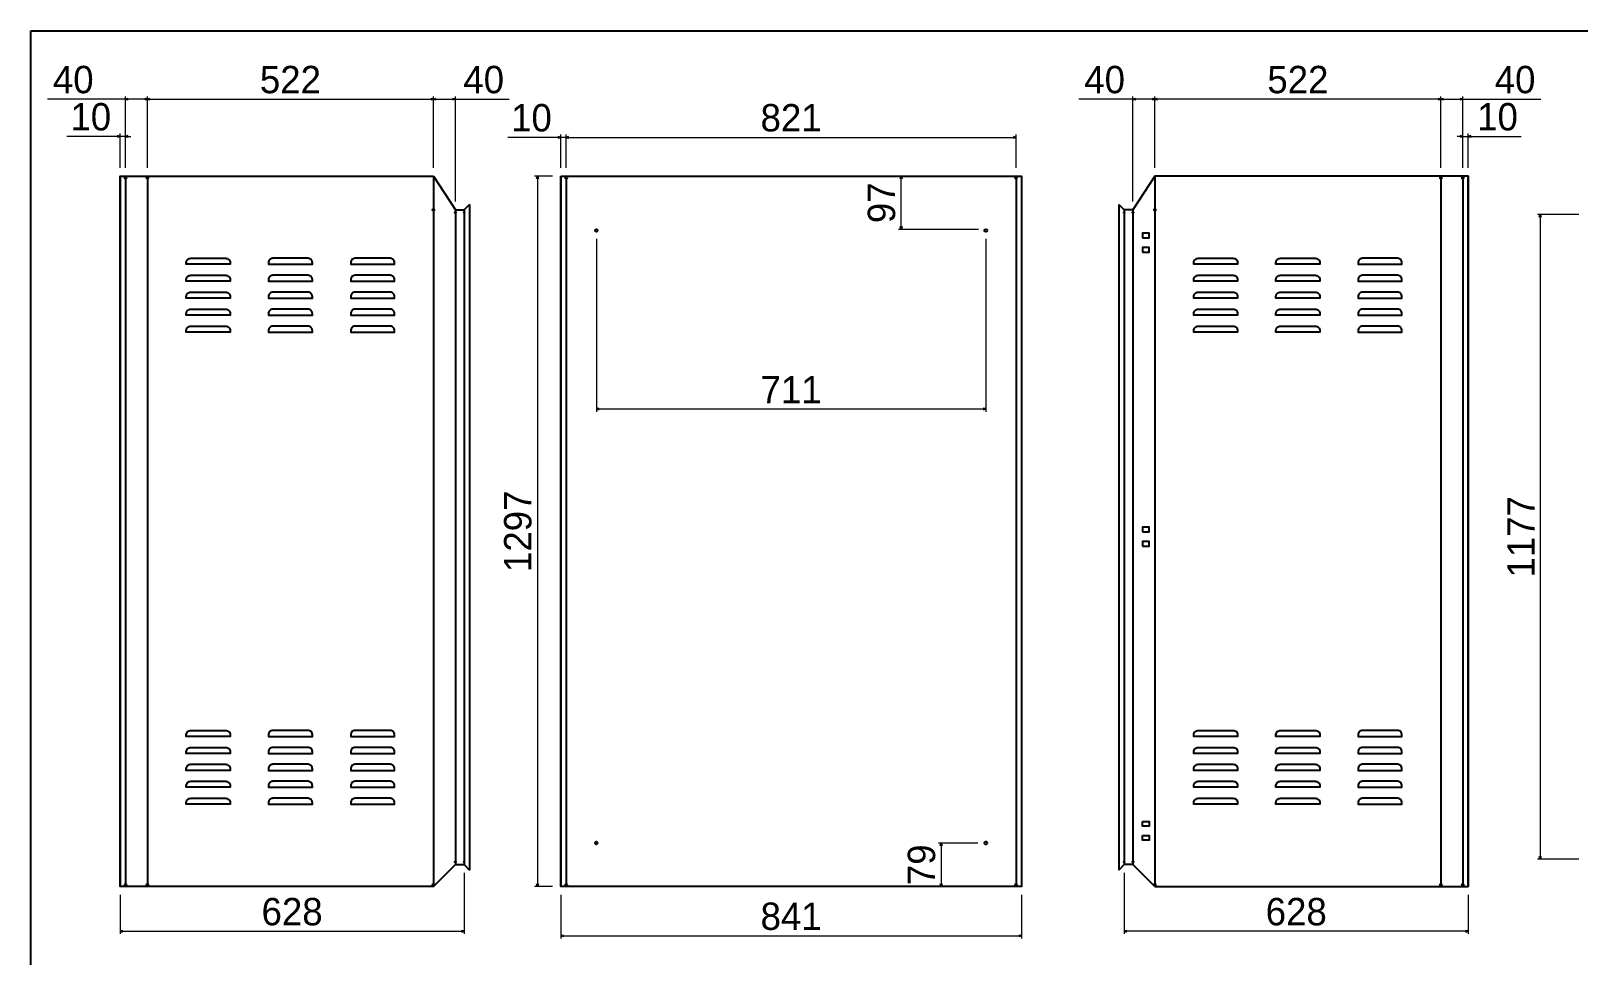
# Model space of a CAD drawing. Header units: millimetres. Extents: x 0 to 4677, y 0 to 3307.
# Drawn here: x 0 to 2824, y 1619 to 3307 of the extents above; entities that cross this region are included whole.
import ezdxf
from ezdxf.enums import TextEntityAlignment as Align

# ---------------------------------------------------------------- set-up
doc = ezdxf.new("R2010")
doc.units = ezdxf.units.MM
doc.layers.add('DIM', color=253, linetype='Continuous')
doc.styles.add('Tahoma (Input Text)', font='tahoma.ttf')
doc.dimstyles.new('CNC', dxfattribs={"dimtxt": 50, "dimasz": 5, "dimexe": 5, "dimexo": 15, "dimgap": 10, "dimtad": 1, "dimdec": 0, "dimtxsty": 'Standard', "dimblk": 'OPEN30', "dimcen": 10, "dimclrd": 5, "dimclre": 5, "dimclrt": 3, "dimazin": 3, "dimtfac": 1, "dimtdec": 0, "dimtmove": 0, "dimatfit": 3, "dimldrblk": 'ARCHTICK', "dimlwd": 9, "dimlwe": 9})

# ---------------------------------------------------------------- blocks, each defined once
blk = doc.blocks.new('*D1')
at = {"color": 0, "linetype": 'ByBlock', "lineweight": -2}
for p, q in [((172.6, 3182.1), (177.6, 3183.4)), ((177.6, 3180.7), (172.6, 3182.1)), ((172.6, 3182.1), (177.6, 3182.1)), ((207.6, 3183.4), (212.6, 3182.1)), ((212.6, 3182.1), (207.6, 3180.7)), ((212.6, 3182.1), (207.6, 3182.1))]:
    blk.add_line(p, q, dxfattribs=at)
at = {"layer": 'Defpoints', "color": 0, "transparency": 16777216}
for p in [(212.6, 3182.1), (172.6, 3041.6), (212.6, 3041.6)]:
    blk.add_point(p, dxfattribs=at)
at = {"layer": 'DIM', "color": 5, "lineweight": 9, "transparency": 16777216}
for p, q in [((172.6, 3182.1), (30.5, 3182.1)), ((172.6, 3056.6), (172.6, 3187.1)), ((207.6, 3182.1), (177.6, 3182.1)), ((212.6, 3056.6), (212.6, 3187.1))]:
    blk.add_line(p, q, dxfattribs=at)
at = {"layer": 'DIM', "color": 3, "transparency": 16777216, "insert": (77.2, 3217.6), "char_height": 50, "attachment_point": 5}
blk.add_mtext('40', dxfattribs=at)
blk = doc.blocks.new('_ArchTick')
at = {"color": 0, "const_width": 0.15}
blk.add_lwpolyline([(-0.5, -0.5), (0.5, 0.5)], dxfattribs=at)
blk = doc.blocks.new('_Open30')
at = {"color": 0, "linetype": 'ByBlock', "lineweight": -2}
for p, q in [((-1, 0.27), (0, 0)), ((0, 0), (-1, -0.27)), ((0, 0), (-1, 0))]:
    blk.add_line(p, q, dxfattribs=at)
blk = doc.blocks.new('*D2')
at = {"color": 0, "linetype": 'ByBlock', "lineweight": -2}
for p, q in [((212.6, 3182.1), (217.6, 3183.4)), ((217.6, 3180.7), (212.6, 3182.1)), ((212.6, 3182.1), (217.6, 3182.1)), ((729.6, 3183.4), (734.6, 3182.1)), ((734.6, 3182.1), (729.6, 3180.7)), ((734.6, 3182.1), (729.6, 3182.1))]:
    blk.add_line(p, q, dxfattribs=at)
at = {"layer": 'Defpoints', "color": 0, "transparency": 16777216}
for p in [(734.6, 3182.1), (212.6, 3041.6), (734.6, 3041.6)]:
    blk.add_point(p, dxfattribs=at)
at = {"layer": 'DIM', "color": 5, "lineweight": 9, "transparency": 16777216}
for p, q in [((212.6, 3056.6), (212.6, 3187.1)), ((217.6, 3182.1), (729.6, 3182.1)), ((734.6, 3056.6), (734.6, 3187.1))]:
    blk.add_line(p, q, dxfattribs=at)
at = {"layer": 'DIM', "color": 3, "transparency": 16777216, "insert": (473.6, 3217.6), "char_height": 50, "attachment_point": 5}
blk.add_mtext('522', dxfattribs=at)
blk = doc.blocks.new('*D3')
at = {"color": 0, "linetype": 'ByBlock', "lineweight": -2}
for p, q in [((734.6, 3182.1), (739.6, 3183.4)), ((739.6, 3180.7), (734.6, 3182.1)), ((734.6, 3182.1), (739.6, 3182.1)), ((769.6, 3183.4), (774.6, 3182.1)), ((774.6, 3182.1), (769.6, 3180.7)), ((774.6, 3182.1), (769.6, 3182.1))]:
    blk.add_line(p, q, dxfattribs=at)
at = {"layer": 'Defpoints', "color": 0, "transparency": 16777216}
for p in [(774.6, 3182.1), (734.6, 3041.6), (774.6, 2980.1)]:
    blk.add_point(p, dxfattribs=at)
at = {"layer": 'DIM', "color": 5, "lineweight": 9, "transparency": 16777216}
for p, q in [((734.6, 3056.6), (734.6, 3187.1)), ((739.6, 3182.1), (769.6, 3182.1)), ((774.6, 2995.1), (774.6, 3187.1)), ((774.6, 3182.1), (873, 3182.1))]:
    blk.add_line(p, q, dxfattribs=at)
at = {"layer": 'DIM', "color": 3, "transparency": 16777216, "insert": (826.3, 3217.6), "char_height": 50, "attachment_point": 5}
blk.add_mtext('40', dxfattribs=at)
blk = doc.blocks.new('*D4')
at = {"color": 0, "linetype": 'ByBlock', "lineweight": -2}
for p, q in [((162.6, 1662.8), (167.6, 1664.1)), ((167.6, 1661.4), (162.6, 1662.8)), ((162.6, 1662.8), (167.6, 1662.8)), ((785.6, 1664.1), (790.6, 1662.8)), ((790.6, 1662.8), (785.6, 1661.4)), ((790.6, 1662.8), (785.6, 1662.8))]:
    blk.add_line(p, q, dxfattribs=at)
at = {"layer": 'Defpoints', "color": 0, "transparency": 16777216}
for p in [(790.6, 1784.6), (162.6, 1744.6), (790.6, 1662.8)]:
    blk.add_point(p, dxfattribs=at)
at = {"layer": 'DIM', "color": 5, "lineweight": 9, "transparency": 16777216}
for p, q in [((790.6, 1769.6), (790.6, 1657.8)), ((162.6, 1729.6), (162.6, 1657.8)), ((167.6, 1662.8), (785.6, 1662.8))]:
    blk.add_line(p, q, dxfattribs=at)
at = {"layer": 'DIM', "color": 3, "transparency": 16777216, "insert": (476.6, 1698.3), "char_height": 50, "attachment_point": 5}
blk.add_mtext('628', dxfattribs=at)
blk = doc.blocks.new('*D5')
at = {"color": 0, "linetype": 'ByBlock', "lineweight": -2}
for p, q in [((157.6, 3115.5), (162.6, 3114.2)), ((162.6, 3114.2), (157.6, 3112.8)), ((162.6, 3114.2), (157.6, 3114.2)), ((172.6, 3114.2), (177.6, 3115.5)), ((177.6, 3112.8), (172.6, 3114.2)), ((172.6, 3114.2), (177.6, 3114.2))]:
    blk.add_line(p, q, dxfattribs=at)
at = {"layer": 'Defpoints', "color": 0, "transparency": 16777216}
for p in [(162.6, 3114.2), (162.6, 3041.6), (172.6, 3041.6)]:
    blk.add_point(p, dxfattribs=at)
at = {"layer": 'DIM', "color": 5, "lineweight": 9, "transparency": 16777216}
for p, q in [((157.6, 3114.2), (65.8, 3114.2)), ((162.6, 3056.6), (162.6, 3119.2)), ((172.6, 3114.2), (162.6, 3114.2)), ((172.6, 3056.6), (172.6, 3119.2)), ((177.6, 3114.2), (182.6, 3114.2))]:
    blk.add_line(p, q, dxfattribs=at)
at = {"layer": 'DIM', "color": 3, "transparency": 16777216, "insert": (109.2, 3149.7), "char_height": 50, "attachment_point": 5}
blk.add_mtext('10', dxfattribs=at)
blk = doc.blocks.new('khungtenAsean2')
at = {"color": 7}
blk.add_lwpolyline([(0, 0), (2970, 0), (2970, -2100), (0, -2100)], close=True, dxfattribs=at)
at = {"color": 1, "style": 'Tahoma (Input Text)', "flags": 8}
for tag, p in [('#01', (137.1, -2021.3)), ('#03', (506.6, -2019.3)), ('#05', (1106.6, -2021.3)), ('#07', (1834.7, -2021.3)), ('#09', (2146.7, -2021.3)), ('#02', (98.5, -2081.3)), ('#04', (486.1, -2081.3)), ('#06', (1065.3, -2081.3)), ('#08', (1817.4, -2081.3)), ('#10', (2146.7, -2081.3))]:
    blk.add_attdef(tag, p, '', height=25, dxfattribs=at)
blk.add_attdef('#11', text='', height=25, dxfattribs=at).set_placement((2915, -2067.3), align=Align.CENTER)
blk = doc.blocks.new('*D6')
at = {"color": 0, "linetype": 'ByBlock', "lineweight": -2}
for p, q in [((923, 3036.6), (924.3, 3041.6)), ((924.3, 3041.6), (925.7, 3036.6)), ((924.3, 3041.6), (924.3, 3036.6)), ((924.3, 1744.6), (923, 1749.6)), ((925.7, 1749.6), (924.3, 1744.6)), ((924.3, 1744.6), (924.3, 1749.6))]:
    blk.add_line(p, q, dxfattribs=at)
at = {"layer": 'Defpoints', "color": 0, "transparency": 16777216}
for p in [(966.9, 3041.6), (924.3, 1744.6), (966.9, 1744.6)]:
    blk.add_point(p, dxfattribs=at)
at = {"layer": 'DIM', "color": 5, "lineweight": 9, "transparency": 16777216}
for p, q in [((951.9, 3041.6), (919.3, 3041.6)), ((924.3, 3036.6), (924.3, 1749.6)), ((951.9, 1744.6), (919.3, 1744.6))]:
    blk.add_line(p, q, dxfattribs=at)
at = {"layer": 'DIM', "color": 3, "transparency": 16777216, "insert": (888.8, 2393.1), "char_height": 50, "attachment_point": 5, "rotation": 90}
blk.add_mtext('1297', dxfattribs=at)
blk = doc.blocks.new('*D7')
at = {"color": 0, "linetype": 'ByBlock', "lineweight": -2}
for p, q in [((961.9, 3113.8), (966.9, 3112.4)), ((966.9, 3112.4), (961.9, 3111.1)), ((966.9, 3112.4), (961.9, 3112.4)), ((976.9, 3112.4), (981.9, 3113.8)), ((981.9, 3111.1), (976.9, 3112.4)), ((976.9, 3112.4), (981.9, 3112.4))]:
    blk.add_line(p, q, dxfattribs=at)
at = {"layer": 'Defpoints', "color": 0, "transparency": 16777216}
for p in [(966.9, 3112.4), (966.9, 3041.6), (976.9, 3041.6)]:
    blk.add_point(p, dxfattribs=at)
at = {"layer": 'DIM', "color": 5, "lineweight": 9, "transparency": 16777216}
for p, q in [((961.9, 3112.4), (870.1, 3112.4)), ((966.9, 3056.6), (966.9, 3117.4)), ((976.9, 3112.4), (966.9, 3112.4)), ((976.9, 3056.6), (976.9, 3117.4)), ((981.9, 3112.4), (986.9, 3112.4))]:
    blk.add_line(p, q, dxfattribs=at)
at = {"layer": 'DIM', "color": 3, "transparency": 16777216, "insert": (913.5, 3147.9), "char_height": 50, "attachment_point": 5}
blk.add_mtext('10', dxfattribs=at)
blk = doc.blocks.new('*D8')
at = {"color": 0, "linetype": 'ByBlock', "lineweight": -2}
for p, q in [((976.9, 3112.4), (981.9, 3113.8)), ((981.9, 3111.1), (976.9, 3112.4)), ((976.9, 3112.4), (981.9, 3112.4)), ((1792.9, 3113.8), (1797.9, 3112.4)), ((1797.9, 3112.4), (1792.9, 3111.1)), ((1797.9, 3112.4), (1792.9, 3112.4))]:
    blk.add_line(p, q, dxfattribs=at)
at = {"layer": 'Defpoints', "color": 0, "transparency": 16777216}
for p in [(1797.9, 3112.4), (976.9, 3041.6), (1797.9, 3041.6)]:
    blk.add_point(p, dxfattribs=at)
at = {"layer": 'DIM', "color": 5, "lineweight": 9, "transparency": 16777216}
for p, q in [((976.9, 3056.6), (976.9, 3117.4)), ((981.9, 3112.4), (1792.9, 3112.4)), ((1797.9, 3056.6), (1797.9, 3117.4))]:
    blk.add_line(p, q, dxfattribs=at)
at = {"layer": 'DIM', "color": 3, "transparency": 16777216, "insert": (1387.4, 3147.9), "char_height": 50, "attachment_point": 5}
blk.add_mtext('821', dxfattribs=at)
blk = doc.blocks.new('*D9')
at = {"color": 0, "linetype": 'ByBlock', "lineweight": -2}
for p, q in [((966.9, 1654.4), (971.9, 1655.8)), ((971.9, 1653.1), (966.9, 1654.4)), ((966.9, 1654.4), (971.9, 1654.4)), ((1802.9, 1655.8), (1807.9, 1654.4)), ((1807.9, 1654.4), (1802.9, 1653.1)), ((1807.9, 1654.4), (1802.9, 1654.4))]:
    blk.add_line(p, q, dxfattribs=at)
at = {"layer": 'Defpoints', "color": 0, "transparency": 16777216}
for p in [(966.9, 1744.6), (1807.9, 1744.6), (1807.9, 1654.4)]:
    blk.add_point(p, dxfattribs=at)
at = {"layer": 'DIM', "color": 5, "lineweight": 9, "transparency": 16777216}
for p, q in [((966.9, 1729.6), (966.9, 1649.4)), ((1807.9, 1729.6), (1807.9, 1649.4)), ((971.9, 1654.4), (1802.9, 1654.4))]:
    blk.add_line(p, q, dxfattribs=at)
at = {"layer": 'DIM', "color": 3, "transparency": 16777216, "insert": (1387.4, 1689.9), "char_height": 50, "attachment_point": 5}
blk.add_mtext('841', dxfattribs=at)
blk = doc.blocks.new('*D10')
at = {"color": 0, "linetype": 'ByBlock', "lineweight": -2}
for p, q in [((2573.3, 3182.1), (2578.3, 3183.4)), ((2578.3, 3180.7), (2573.3, 3182.1)), ((2573.3, 3182.1), (2578.3, 3182.1)), ((2608.3, 3183.4), (2613.3, 3182.1)), ((2613.3, 3182.1), (2608.3, 3180.7)), ((2613.3, 3182.1), (2608.3, 3182.1))]:
    blk.add_line(p, q, dxfattribs=at)
at = {"layer": 'Defpoints', "color": 0, "transparency": 16777216}
for p in [(2573.3, 3182.1), (2573.3, 3041.6), (2613.3, 3041.6)]:
    blk.add_point(p, dxfattribs=at)
at = {"layer": 'DIM', "color": 5, "lineweight": 9, "transparency": 16777216}
for p, q in [((2573.3, 3056.6), (2573.3, 3187.1)), ((2578.3, 3182.1), (2608.3, 3182.1)), ((2613.3, 3056.6), (2613.3, 3187.1)), ((2613.3, 3182.1), (2755.4, 3182.1))]:
    blk.add_line(p, q, dxfattribs=at)
at = {"layer": 'DIM', "color": 3, "transparency": 16777216, "insert": (2708.7, 3217.6), "char_height": 50, "attachment_point": 5}
blk.add_mtext('40', dxfattribs=at)
blk = doc.blocks.new('*D11')
at = {"color": 0, "linetype": 'ByBlock', "lineweight": -2}
for p, q in [((2051.3, 3182.1), (2056.3, 3183.4)), ((2056.3, 3180.7), (2051.3, 3182.1)), ((2051.3, 3182.1), (2056.3, 3182.1)), ((2568.3, 3183.4), (2573.3, 3182.1)), ((2573.3, 3182.1), (2568.3, 3180.7)), ((2573.3, 3182.1), (2568.3, 3182.1))]:
    blk.add_line(p, q, dxfattribs=at)
at = {"layer": 'Defpoints', "color": 0, "transparency": 16777216}
for p in [(2051.3, 3182.1), (2051.3, 3041.6), (2573.3, 3041.6)]:
    blk.add_point(p, dxfattribs=at)
at = {"layer": 'DIM', "color": 5, "lineweight": 9, "transparency": 16777216}
for p, q in [((2051.3, 3056.6), (2051.3, 3187.1)), ((2568.3, 3182.1), (2056.3, 3182.1)), ((2573.3, 3056.6), (2573.3, 3187.1))]:
    blk.add_line(p, q, dxfattribs=at)
at = {"layer": 'DIM', "color": 3, "transparency": 16777216, "insert": (2312.3, 3217.6), "char_height": 50, "attachment_point": 5}
blk.add_mtext('522', dxfattribs=at)
blk = doc.blocks.new('*D12')
at = {"color": 0, "linetype": 'ByBlock', "lineweight": -2}
for p, q in [((2011.3, 3182.1), (2016.3, 3183.4)), ((2016.3, 3180.7), (2011.3, 3182.1)), ((2011.3, 3182.1), (2016.3, 3182.1)), ((2046.3, 3183.4), (2051.3, 3182.1)), ((2051.3, 3182.1), (2046.3, 3180.7)), ((2051.3, 3182.1), (2046.3, 3182.1))]:
    blk.add_line(p, q, dxfattribs=at)
at = {"layer": 'Defpoints', "color": 0, "transparency": 16777216}
for p in [(2011.3, 3182.1), (2051.3, 3041.6), (2011.3, 2980.1)]:
    blk.add_point(p, dxfattribs=at)
at = {"layer": 'DIM', "color": 5, "lineweight": 9, "transparency": 16777216}
for p, q in [((2011.3, 3182.1), (1912.8, 3182.1)), ((2011.3, 2995.1), (2011.3, 3187.1)), ((2046.3, 3182.1), (2016.3, 3182.1)), ((2051.3, 3056.6), (2051.3, 3187.1))]:
    blk.add_line(p, q, dxfattribs=at)
at = {"layer": 'DIM', "color": 3, "transparency": 16777216, "insert": (1959.6, 3217.6), "char_height": 50, "attachment_point": 5}
blk.add_mtext('40', dxfattribs=at)
blk = doc.blocks.new('*D13')
at = {"color": 0, "linetype": 'ByBlock', "lineweight": -2}
for p, q in [((1995.3, 1662.8), (2000.3, 1664.1)), ((2000.3, 1661.4), (1995.3, 1662.8)), ((1995.3, 1662.8), (2000.3, 1662.8)), ((2618.3, 1664.1), (2623.3, 1662.8)), ((2623.3, 1662.8), (2618.3, 1661.4)), ((2623.3, 1662.8), (2618.3, 1662.8))]:
    blk.add_line(p, q, dxfattribs=at)
at = {"layer": 'Defpoints', "color": 0, "transparency": 16777216}
for p in [(1995.3, 1784.6), (2623.3, 1744.6), (1995.3, 1662.8)]:
    blk.add_point(p, dxfattribs=at)
at = {"layer": 'DIM', "color": 5, "lineweight": 9, "transparency": 16777216}
for p, q in [((1995.3, 1769.6), (1995.3, 1657.8)), ((2623.3, 1729.6), (2623.3, 1657.8)), ((2618.3, 1662.8), (2000.3, 1662.8))]:
    blk.add_line(p, q, dxfattribs=at)
at = {"layer": 'DIM', "color": 3, "transparency": 16777216, "insert": (2309.3, 1698.3), "char_height": 50, "attachment_point": 5}
blk.add_mtext('628', dxfattribs=at)
blk = doc.blocks.new('*D14')
at = {"color": 0, "linetype": 'ByBlock', "lineweight": -2}
for p, q in [((2608.3, 3115.5), (2613.3, 3114.2)), ((2613.3, 3114.2), (2608.3, 3112.8)), ((2613.3, 3114.2), (2608.3, 3114.2)), ((2623.3, 3114.2), (2628.3, 3115.5)), ((2628.3, 3112.8), (2623.3, 3114.2)), ((2623.3, 3114.2), (2628.3, 3114.2))]:
    blk.add_line(p, q, dxfattribs=at)
at = {"layer": 'Defpoints', "color": 0, "transparency": 16777216}
for p in [(2623.3, 3114.2), (2613.3, 3041.6), (2623.3, 3041.6)]:
    blk.add_point(p, dxfattribs=at)
at = {"layer": 'DIM', "color": 5, "lineweight": 9, "transparency": 16777216}
for p, q in [((2608.3, 3114.2), (2603.3, 3114.2)), ((2613.3, 3056.6), (2613.3, 3119.2)), ((2613.3, 3114.2), (2623.3, 3114.2)), ((2623.3, 3056.6), (2623.3, 3119.2)), ((2628.3, 3114.2), (2720.1, 3114.2))]:
    blk.add_line(p, q, dxfattribs=at)
at = {"layer": 'DIM', "color": 3, "transparency": 16777216, "insert": (2676.7, 3149.7), "char_height": 50, "attachment_point": 5}
blk.add_mtext('10', dxfattribs=at)
blk = doc.blocks.new('*D35')
at = {"color": 0, "linetype": 'ByBlock', "lineweight": -2}
for p, q in [((2753.1, 2966.6), (2754.5, 2971.6)), ((2754.5, 2971.6), (2755.8, 2966.6)), ((2754.5, 2971.6), (2754.5, 2966.6)), ((2754.5, 1794.6), (2753.1, 1799.6)), ((2755.8, 1799.6), (2754.5, 1794.6)), ((2754.5, 1794.6), (2754.5, 1799.6))]:
    blk.add_line(p, q, dxfattribs=at)
at = {"layer": 'Defpoints', "color": 0, "transparency": 16777216}
for p in [(2839.8, 2971.6), (2754.5, 1794.6), (2839.8, 1794.6)]:
    blk.add_point(p, dxfattribs=at)
at = {"layer": 'DIM', "color": 5, "lineweight": 9, "transparency": 16777216}
for p, q in [((2824.8, 2971.6), (2749.5, 2971.6)), ((2754.5, 2966.6), (2754.5, 1799.6)), ((2824.8, 1794.6), (2749.5, 1794.6))]:
    blk.add_line(p, q, dxfattribs=at)
at = {"layer": 'DIM', "color": 3, "transparency": 16777216, "insert": (2719.4, 2383.1), "char_height": 50, "attachment_point": 5, "rotation": 90}
blk.add_mtext('1177', dxfattribs=at)
blk = doc.blocks.new('*D51')
at = {"color": 0, "linetype": 'ByBlock', "lineweight": -2}
for p, q in [((1586.8, 3036.6), (1588.1, 3041.6)), ((1588.1, 3041.6), (1589.4, 3036.6)), ((1588.1, 3041.6), (1588.1, 3036.6)), ((1588.1, 2944.4), (1586.8, 2949.4)), ((1589.4, 2949.4), (1588.1, 2944.4)), ((1588.1, 2944.4), (1588.1, 2949.4))]:
    blk.add_line(p, q, dxfattribs=at)
at = {"layer": 'Defpoints', "color": 0, "transparency": 16777216}
for p in [(1588.1, 3041.6), (1807.9, 3041.6), (1744.4, 2944.4)]:
    blk.add_point(p, dxfattribs=at)
at = {"layer": 'DIM', "color": 5, "lineweight": 9, "transparency": 16777216}
for p, q in [((1792.9, 3041.6), (1583.1, 3041.6)), ((1588.1, 2949.4), (1588.1, 3036.6)), ((1729.4, 2944.4), (1583.1, 2944.4))]:
    blk.add_line(p, q, dxfattribs=at)
at = {"layer": 'DIM', "color": 3, "transparency": 16777216, "insert": (1552.6, 2993), "char_height": 50, "attachment_point": 5, "rotation": 90}
blk.add_mtext('97', dxfattribs=at)
blk = doc.blocks.new('*D52')
at = {"color": 0, "linetype": 'ByBlock', "lineweight": -2}
for p, q in [((1659.8, 1818.9), (1661.2, 1823.9)), ((1661.2, 1823.9), (1662.5, 1818.9)), ((1661.2, 1823.9), (1661.2, 1818.9)), ((1661.2, 1744.6), (1659.8, 1749.6)), ((1662.5, 1749.6), (1661.2, 1744.6)), ((1661.2, 1744.6), (1661.2, 1749.6))]:
    blk.add_line(p, q, dxfattribs=at)
at = {"layer": 'Defpoints', "color": 0, "transparency": 16777216}
for p in [(1742.9, 1823.9), (1661.2, 1744.6), (1807.9, 1744.6)]:
    blk.add_point(p, dxfattribs=at)
at = {"layer": 'DIM', "color": 5, "lineweight": 9, "transparency": 16777216}
for p, q in [((1727.9, 1823.9), (1656.2, 1823.9)), ((1661.2, 1818.9), (1661.2, 1749.6)), ((1792.9, 1744.6), (1656.2, 1744.6))]:
    blk.add_line(p, q, dxfattribs=at)
at = {"layer": 'DIM', "color": 3, "transparency": 16777216, "insert": (1625.6, 1784.2), "char_height": 50, "attachment_point": 5, "rotation": 90}
blk.add_mtext('79', dxfattribs=at)
blk = doc.blocks.new('*D53')
at = {"color": 0, "linetype": 'ByBlock', "lineweight": -2}
for p, q in [((1031.9, 2616.5), (1036.9, 2617.8)), ((1036.9, 2615.1), (1031.9, 2616.5)), ((1031.9, 2616.5), (1036.9, 2616.5)), ((1737.9, 2617.8), (1742.9, 2616.5)), ((1742.9, 2616.5), (1737.9, 2615.1)), ((1742.9, 2616.5), (1737.9, 2616.5))]:
    blk.add_line(p, q, dxfattribs=at)
at = {"layer": 'Defpoints', "color": 0, "transparency": 16777216}
for p in [(1031.9, 2942.4), (1742.9, 2942.4), (1742.9, 2616.5)]:
    blk.add_point(p, dxfattribs=at)
at = {"layer": 'DIM', "color": 5, "lineweight": 9, "transparency": 16777216}
for p, q in [((1031.9, 2927.4), (1031.9, 2611.5)), ((1742.9, 2927.4), (1742.9, 2611.5)), ((1036.9, 2616.5), (1737.9, 2616.5))]:
    blk.add_line(p, q, dxfattribs=at)
at = {"layer": 'DIM', "color": 3, "transparency": 16777216, "insert": (1387.4, 2651.6), "char_height": 50, "attachment_point": 5}
blk.add_mtext('711', dxfattribs=at)

msp = doc.modelspace()

# ---------------------------------------------------------------- linework, layer by layer
at = {"color": 0}
for p, q in [((162.6, 3041.6), (162.6, 1744.6)), ((172.6, 3041.6), (172.6, 1744.6)), ((212.6, 3041.6), (212.6, 1744.6)), ((734.6, 3041.6), (734.6, 1744.6)), ((966.9, 3041.6), (966.9, 1744.6)), ((976.9, 3041.6), (976.9, 1744.6)), ((1797.9, 3041.6), (1797.9, 1744.6)), ((1807.9, 3041.6), (1807.9, 1744.6)), ((2051.3, 3041.6), (2051.3, 1744.6)), ((2573.3, 3041.6), (2573.3, 1744.6)), ((2613.3, 3041.6), (2613.3, 1744.6)), ((2623.3, 3041.6), (2623.3, 1744.6)), ((774.6, 2980.1), (774.6, 1784.6)), ((790.6, 2980.1), (790.6, 1784.6)), ((800.6, 2990.1), (800.6, 1774.6)), ((1985.3, 2990.1), (1985.3, 1774.6)), ((1995.3, 2980.1), (1995.3, 1784.6)), ((2011.3, 2980.1), (2011.3, 1784.6))]:
    msp.add_line(p, q, dxfattribs=at)
for p, q in [((734.6, 3041.6), (774.6, 2980.1)), ((2051.3, 3041.6), (2011.3, 2980.1)), ((774.6, 2980.1), (790.6, 2980.1)), ((800.6, 2990.1), (790.6, 2980.1)), ((1985.3, 2990.1), (1995.3, 2980.1)), ((2011.3, 2980.1), (1995.3, 2980.1))]:
    msp.add_line(p, q)
at = {"color": 2}
for p, q in [((734.6, 1744.6), (774.6, 1784.6)), ((774.6, 1784.6), (790.6, 1784.6)), ((790.6, 1784.6), (800.6, 1774.6)), ((1995.3, 1784.6), (1985.3, 1774.6)), ((2011.3, 1784.6), (1995.3, 1784.6)), ((2051.3, 1744.6), (2011.3, 1784.6))]:
    msp.add_line(p, q, dxfattribs=at)
at = {"color": 0}
for points in [[(734.6, 1744.6), (162.6, 1744.6), (162.6, 3041.6), (734.6, 3041.6)], [(2051.3, 1744.6), (2623.3, 1744.6), (2623.3, 3041.6), (2051.3, 3041.6)], [(790.6, 2980.1), (790.6, 1784.6)], [(800.6, 2990.1), (800.6, 1774.6)], [(1985.3, 2990.1), (1985.3, 1774.6)], [(1995.3, 2980.1), (1995.3, 1784.6)]]:
    msp.add_lwpolyline(points, dxfattribs=at)
msp.add_lwpolyline([(966.9, 3041.6), (1807.9, 3041.6), (1807.9, 1744.6), (966.9, 1744.6)], close=True)
at = {"color": 2}
for points in [[(2028.8, 2928.9), (2040.8, 2928.9), (2040.8, 2937.4), (2028.8, 2937.4)], [(2028.8, 2902.9), (2040.8, 2902.9), (2040.8, 2911.4), (2028.8, 2911.4)], [(2028.8, 2391.9), (2040.8, 2391.9), (2040.8, 2400.4), (2028.8, 2400.4)], [(2028.8, 2365.9), (2040.8, 2365.9), (2040.8, 2374.4), (2028.8, 2374.4)], [(2028.8, 1863.4), (2040.8, 1863.4), (2040.8, 1854.9), (2028.8, 1854.9)], [(2028.8, 1837.4), (2040.8, 1837.4), (2040.8, 1828.9), (2028.8, 1828.9)]]:
    msp.add_lwpolyline(points, close=True, dxfattribs=at)
for points in [[(291.6, 2891.6), (355.6, 2891.6, -0.414214), (363.6, 2883.6), (363.6, 2880.6), (283.6, 2880.6), (283.6, 2883.6, -0.414214)], [(505.6, 2891.6), (441.6, 2891.6, 0.414214), (433.6, 2883.6), (433.6, 2880.6), (513.6, 2880.6), (513.6, 2883.6, 0.414214)], [(655.6, 2891.6), (591.6, 2891.6, 0.414214), (583.6, 2883.6), (583.6, 2880.6), (663.6, 2880.6), (663.6, 2883.6, 0.414214)], [(2130.3, 2891.6), (2194.3, 2891.6, -0.414214), (2202.3, 2883.6), (2202.3, 2880.6), (2122.3, 2880.6), (2122.3, 2883.6, -0.414214)], [(2280.3, 2891.6), (2344.3, 2891.6, -0.414214), (2352.3, 2883.6), (2352.3, 2880.6), (2272.3, 2880.6), (2272.3, 2883.6, -0.414214)], [(2494.3, 2891.6), (2430.3, 2891.6, 0.414214), (2422.3, 2883.6), (2422.3, 2880.6), (2502.3, 2880.6), (2502.3, 2883.6, 0.414214)], [(291.6, 2860.6), (355.6, 2860.6, -0.414214), (363.6, 2852.6), (363.6, 2849.6), (283.6, 2849.6), (283.6, 2852.6, -0.414214)], [(505.6, 2860.6), (441.6, 2860.6, 0.414214), (433.6, 2852.6), (433.6, 2849.6), (513.6, 2849.6), (513.6, 2852.6, 0.414214)], [(655.6, 2860.6), (591.6, 2860.6, 0.414214), (583.6, 2852.6), (583.6, 2849.6), (663.6, 2849.6), (663.6, 2852.6, 0.414214)], [(2130.3, 2860.6), (2194.3, 2860.6, -0.414214), (2202.3, 2852.6), (2202.3, 2849.6), (2122.3, 2849.6), (2122.3, 2852.6, -0.414214)], [(2280.3, 2860.6), (2344.3, 2860.6, -0.414214), (2352.3, 2852.6), (2352.3, 2849.6), (2272.3, 2849.6), (2272.3, 2852.6, -0.414214)], [(2494.3, 2860.6), (2430.3, 2860.6, 0.414214), (2422.3, 2852.6), (2422.3, 2849.6), (2502.3, 2849.6), (2502.3, 2852.6, 0.414214)], [(291.6, 2829.6), (355.6, 2829.6, -0.414214), (363.6, 2821.6), (363.6, 2818.6), (283.6, 2818.6), (283.6, 2821.6, -0.414214)], [(505.6, 2829.6), (441.6, 2829.6, 0.414214), (433.6, 2821.6), (433.6, 2818.6), (513.6, 2818.6), (513.6, 2821.6, 0.414214)], [(655.6, 2829.6), (591.6, 2829.6, 0.414214), (583.6, 2821.6), (583.6, 2818.6), (663.6, 2818.6), (663.6, 2821.6, 0.414214)], [(2130.3, 2829.6), (2194.3, 2829.6, -0.414214), (2202.3, 2821.6), (2202.3, 2818.6), (2122.3, 2818.6), (2122.3, 2821.6, -0.414214)], [(2280.3, 2829.6), (2344.3, 2829.6, -0.414214), (2352.3, 2821.6), (2352.3, 2818.6), (2272.3, 2818.6), (2272.3, 2821.6, -0.414214)], [(2494.3, 2829.6), (2430.3, 2829.6, 0.414214), (2422.3, 2821.6), (2422.3, 2818.6), (2502.3, 2818.6), (2502.3, 2821.6, 0.414214)], [(291.6, 2798.6), (355.6, 2798.6, -0.414214), (363.6, 2790.6), (363.6, 2787.6), (283.6, 2787.6), (283.6, 2790.6, -0.414214)], [(505.6, 2798.6), (441.6, 2798.6, 0.414214), (433.6, 2790.6), (433.6, 2787.6), (513.6, 2787.6), (513.6, 2790.6, 0.414214)], [(655.6, 2798.6), (591.6, 2798.6, 0.414214), (583.6, 2790.6), (583.6, 2787.6), (663.6, 2787.6), (663.6, 2790.6, 0.414214)], [(2130.3, 2798.6), (2194.3, 2798.6, -0.414214), (2202.3, 2790.6), (2202.3, 2787.6), (2122.3, 2787.6), (2122.3, 2790.6, -0.414214)], [(2280.3, 2798.6), (2344.3, 2798.6, -0.414214), (2352.3, 2790.6), (2352.3, 2787.6), (2272.3, 2787.6), (2272.3, 2790.6, -0.414214)], [(2494.3, 2798.6), (2430.3, 2798.6, 0.414214), (2422.3, 2790.6), (2422.3, 2787.6), (2502.3, 2787.6), (2502.3, 2790.6, 0.414214)], [(291.6, 2767.6), (355.6, 2767.6, -0.414214), (363.6, 2759.6), (363.6, 2756.6), (283.6, 2756.6), (283.6, 2759.6, -0.414214)], [(505.6, 2767.6), (441.6, 2767.6, 0.414214), (433.6, 2759.6), (433.6, 2756.6), (513.6, 2756.6), (513.6, 2759.6, 0.414214)], [(655.6, 2767.6), (591.6, 2767.6, 0.414214), (583.6, 2759.6), (583.6, 2756.6), (663.6, 2756.6), (663.6, 2759.6, 0.414214)], [(2130.3, 2767.6), (2194.3, 2767.6, -0.414214), (2202.3, 2759.6), (2202.3, 2756.6), (2122.3, 2756.6), (2122.3, 2759.6, -0.414214)], [(2280.3, 2767.6), (2344.3, 2767.6, -0.414214), (2352.3, 2759.6), (2352.3, 2756.6), (2272.3, 2756.6), (2272.3, 2759.6, -0.414214)], [(2494.3, 2767.6), (2430.3, 2767.6, 0.414214), (2422.3, 2759.6), (2422.3, 2756.6), (2502.3, 2756.6), (2502.3, 2759.6, 0.414214)], [(291.6, 2029.6), (355.6, 2029.6, -0.414214), (363.6, 2021.6), (363.6, 2018.6), (283.6, 2018.6), (283.6, 2021.6, -0.414214)], [(505.6, 2029.6), (441.6, 2029.6, 0.414214), (433.6, 2021.6), (433.6, 2018.6), (513.6, 2018.6), (513.6, 2021.6, 0.414214)], [(655.6, 2029.6), (591.6, 2029.6, 0.414214), (583.6, 2021.6), (583.6, 2018.6), (663.6, 2018.6), (663.6, 2021.6, 0.414214)], [(2130.3, 2029.6), (2194.3, 2029.6, -0.414214), (2202.3, 2021.6), (2202.3, 2018.6), (2122.3, 2018.6), (2122.3, 2021.6, -0.414214)], [(2280.3, 2029.6), (2344.3, 2029.6, -0.414214), (2352.3, 2021.6), (2352.3, 2018.6), (2272.3, 2018.6), (2272.3, 2021.6, -0.414214)], [(2494.3, 2029.6), (2430.3, 2029.6, 0.414214), (2422.3, 2021.6), (2422.3, 2018.6), (2502.3, 2018.6), (2502.3, 2021.6, 0.414214)], [(291.6, 1998.6), (355.6, 1998.6, -0.414214), (363.6, 1990.6), (363.6, 1987.6), (283.6, 1987.6), (283.6, 1990.6, -0.414214)], [(505.6, 1998.6), (441.6, 1998.6, 0.414214), (433.6, 1990.6), (433.6, 1987.6), (513.6, 1987.6), (513.6, 1990.6, 0.414214)], [(655.6, 1998.6), (591.6, 1998.6, 0.414214), (583.6, 1990.6), (583.6, 1987.6), (663.6, 1987.6), (663.6, 1990.6, 0.414214)], [(2130.3, 1998.6), (2194.3, 1998.6, -0.414214), (2202.3, 1990.6), (2202.3, 1987.6), (2122.3, 1987.6), (2122.3, 1990.6, -0.414214)], [(2280.3, 1998.6), (2344.3, 1998.6, -0.414214), (2352.3, 1990.6), (2352.3, 1987.6), (2272.3, 1987.6), (2272.3, 1990.6, -0.414214)], [(2494.3, 1998.6), (2430.3, 1998.6, 0.414214), (2422.3, 1990.6), (2422.3, 1987.6), (2502.3, 1987.6), (2502.3, 1990.6, 0.414214)], [(291.6, 1967.6), (355.6, 1967.6, -0.414214), (363.6, 1959.6), (363.6, 1956.6), (283.6, 1956.6), (283.6, 1959.6, -0.414214)], [(505.6, 1967.6), (441.6, 1967.6, 0.414214), (433.6, 1959.6), (433.6, 1956.6), (513.6, 1956.6), (513.6, 1959.6, 0.414214)], [(655.6, 1967.6), (591.6, 1967.6, 0.414214), (583.6, 1959.6), (583.6, 1956.6), (663.6, 1956.6), (663.6, 1959.6, 0.414214)], [(2130.3, 1967.6), (2194.3, 1967.6, -0.414214), (2202.3, 1959.6), (2202.3, 1956.6), (2122.3, 1956.6), (2122.3, 1959.6, -0.414214)], [(2280.3, 1967.6), (2344.3, 1967.6, -0.414214), (2352.3, 1959.6), (2352.3, 1956.6), (2272.3, 1956.6), (2272.3, 1959.6, -0.414214)], [(2494.3, 1967.6), (2430.3, 1967.6, 0.414214), (2422.3, 1959.6), (2422.3, 1956.6), (2502.3, 1956.6), (2502.3, 1959.6, 0.414214)], [(291.6, 1936.6), (355.6, 1936.6, -0.414214), (363.6, 1928.6), (363.6, 1925.6), (283.6, 1925.6), (283.6, 1928.6, -0.414214)], [(505.6, 1936.6), (441.6, 1936.6, 0.414214), (433.6, 1928.6), (433.6, 1925.6), (513.6, 1925.6), (513.6, 1928.6, 0.414214)], [(655.6, 1936.6), (591.6, 1936.6, 0.414214), (583.6, 1928.6), (583.6, 1925.6), (663.6, 1925.6), (663.6, 1928.6, 0.414214)], [(2130.3, 1936.6), (2194.3, 1936.6, -0.414214), (2202.3, 1928.6), (2202.3, 1925.6), (2122.3, 1925.6), (2122.3, 1928.6, -0.414214)], [(2280.3, 1936.6), (2344.3, 1936.6, -0.414214), (2352.3, 1928.6), (2352.3, 1925.6), (2272.3, 1925.6), (2272.3, 1928.6, -0.414214)], [(2494.3, 1936.6), (2430.3, 1936.6, 0.414214), (2422.3, 1928.6), (2422.3, 1925.6), (2502.3, 1925.6), (2502.3, 1928.6, 0.414214)], [(291.6, 1905.6), (355.6, 1905.6, -0.414214), (363.6, 1897.6), (363.6, 1894.6), (283.6, 1894.6), (283.6, 1897.6, -0.414214)], [(505.6, 1905.6), (441.6, 1905.6, 0.414214), (433.6, 1897.6), (433.6, 1894.6), (513.6, 1894.6), (513.6, 1897.6, 0.414214)], [(655.6, 1905.6), (591.6, 1905.6, 0.414214), (583.6, 1897.6), (583.6, 1894.6), (663.6, 1894.6), (663.6, 1897.6, 0.414214)], [(2130.3, 1905.6), (2194.3, 1905.6, -0.414214), (2202.3, 1897.6), (2202.3, 1894.6), (2122.3, 1894.6), (2122.3, 1897.6, -0.414214)], [(2280.3, 1905.6), (2344.3, 1905.6, -0.414214), (2352.3, 1897.6), (2352.3, 1894.6), (2272.3, 1894.6), (2272.3, 1897.6, -0.414214)], [(2494.3, 1905.6), (2430.3, 1905.6, 0.414214), (2422.3, 1897.6), (2422.3, 1894.6), (2502.3, 1894.6), (2502.3, 1897.6, 0.414214)]]:
    msp.add_lwpolyline(points, format="xyb", close=True, dxfattribs=at)
for centre, radius in [((172.6, 3038.6), 1.5), ((212.6, 3038.6), 1.5), ((976.9, 3038.6), 1.5), ((1797.9, 3038.6), 1.5), ((2573.3, 3038.6), 1.5), ((2613.3, 3038.6), 1.5), ((734.6, 2980.1), 1.5), ((774.6, 2975.1), 1), ((790.6, 2975.1), 1), ((1995.3, 2975.1), 1), ((2011.3, 2975.1), 1), ((2051.3, 2980.1), 1.5), ((1031.9, 2942.4), 2.5), ((1742.9, 2942.4), 2.5), ((1031.9, 1823.9), 2.5), ((1742.9, 1823.9), 2.5), ((774.6, 1789.6), 1), ((790.6, 1789.6), 1), ((1995.3, 1789.6), 1), ((2011.3, 1789.6), 1), ((172.6, 1747.6), 1.5), ((212.6, 1747.6), 1.5), ((734.6, 1747.6), 1.5), ((976.9, 1747.6), 1.5), ((1797.9, 1747.6), 1.5), ((2051.3, 1747.6), 1.5), ((2573.3, 1747.6), 1.5), ((2613.3, 1747.6), 1.5)]:
    msp.add_circle(centre, radius, dxfattribs=at)

# ---------------------------------------------------------------- block references
at = {"color": 7, "xscale": 1.574640000108047, "yscale": 1.574640000108047, "zscale": 1.574640000108047}
msp.add_blockref('khungtenAsean2', (0, 3306.7), dxfattribs=at)

# ---------------------------------------------------------------- dimensions: what is measured, and where the dimension line sits
at = {"layer": 'DIM', "color": 0}
dim = msp.add_linear_dim(base=(212.6, 3182.1), p1=(172.6, 3041.6), p2=(212.6, 3041.6), dimstyle='CNC', dxfattribs=at)
dim.commit()
dim.dimension.update_dxf_attribs({"geometry": '*D1', "text_midpoint": (77.2, 3182.1), "dimtype": 160})
for base, p1, p2, picture, middle in [((734.6, 3182.1), (212.6, 3041.6), (734.6, 3041.6), '*D2', (473.6, 3217.6)), ((774.6, 3182.1), (734.6, 3041.6), (774.6, 2980.1), '*D3', (826.3, 3217.6)), ((790.6, 1662.8), (162.6, 1744.6), (790.6, 1784.6), '*D4', (476.6, 1698.3))]:
    dim = msp.add_linear_dim(base=base, p1=p1, p2=p2, dimstyle='CNC', dxfattribs=at)
    dim.commit()
    dim.dimension.update_dxf_attribs({"geometry": picture, "text_midpoint": middle})
for base, p1, p2, picture, middle in [((2011.3, 3182.1), (2051.3, 3041.6), (2011.3, 2980.1), '*D12', (1959.6, 3217.6)), ((2051.3, 3182.1), (2573.3, 3041.6), (2051.3, 3041.6), '*D11', (2312.3, 3217.6)), ((1995.3, 1662.8), (2623.3, 1744.6), (1995.3, 1784.6), '*D13', (2309.3, 1698.3))]:
    dim = msp.add_linear_dim(base=base, p1=p1, p2=p2, angle=180, dimstyle='CNC', dxfattribs=at)
    dim.commit()
    dim.dimension.update_dxf_attribs({"geometry": picture, "text_midpoint": middle})
dim = msp.add_linear_dim(base=(2573.3, 3182.1), p1=(2613.3, 3041.6), p2=(2573.3, 3041.6), angle=180, dimstyle='CNC', dxfattribs=at)
dim.commit()
dim.dimension.update_dxf_attribs({"geometry": '*D10', "text_midpoint": (2708.7, 3182.1), "dimtype": 160})
at = {"layer": 'DIM'}
for base, p1, p2, picture, middle in [((162.6, 3114.2), (172.6, 3041.6), (162.6, 3041.6), '*D5', (109.2, 3149.7)), ((966.9, 3112.4), (976.9, 3041.6), (966.9, 3041.6), '*D7', (913.5, 3147.9)), ((1797.9, 3112.4), (976.9, 3041.6), (1797.9, 3041.6), '*D8', (1387.4, 3147.9)), ((1742.9, 2616.5), (1031.9, 2942.4), (1742.9, 2942.4), '*D53', (1387.4, 2651.6))]:
    dim = msp.add_linear_dim(base=base, p1=p1, p2=p2, dimstyle='CNC', dxfattribs=at)
    dim.commit()
    dim.dimension.update_dxf_attribs({"geometry": picture, "text_midpoint": middle})
for base, p1, p2, angle, picture, middle in [((2623.3, 3114.2), (2613.3, 3041.6), (2623.3, 3041.6), 180, '*D14', (2676.7, 3149.7)), ((924.3, 1744.6), (966.9, 3041.6), (966.9, 1744.6), 90, '*D6', (888.8, 2393.1)), ((2754.5, 1794.6), (2839.8, 2971.6), (2839.8, 1794.6), 90, '*D35', (2719.4, 2383.1))]:
    dim = msp.add_linear_dim(base=base, p1=p1, p2=p2, angle=angle, dimstyle='CNC', dxfattribs=at)
    dim.commit()
    dim.dimension.update_dxf_attribs({"geometry": picture, "text_midpoint": middle})
for base, p1, p2, picture, middle in [((1588.1, 3041.6), (1744.4, 2944.4), (1807.9, 3041.6), '*D51', (1588.1, 2993)), ((1661.2, 1744.6), (1742.9, 1823.9), (1807.9, 1744.6), '*D52', (1661.2, 1784.2))]:
    dim = msp.add_linear_dim(base=base, p1=p1, p2=p2, angle=90, dimstyle='CNC', dxfattribs=at)
    dim.commit()
    dim.dimension.update_dxf_attribs({"geometry": picture, "text_midpoint": middle, "dimtype": 160})
dim = msp.add_linear_dim(base=(1807.9, 1654.4), p1=(966.9, 1744.6), p2=(1807.9, 1744.6), dimstyle='CNC', dxfattribs=at)
dim.commit()
dim.dimension.update_dxf_attribs({"geometry": '*D9', "text_midpoint": (1387.4, 1654.4), "dimtype": 160})

doc.saveas('drawing.dxf')
